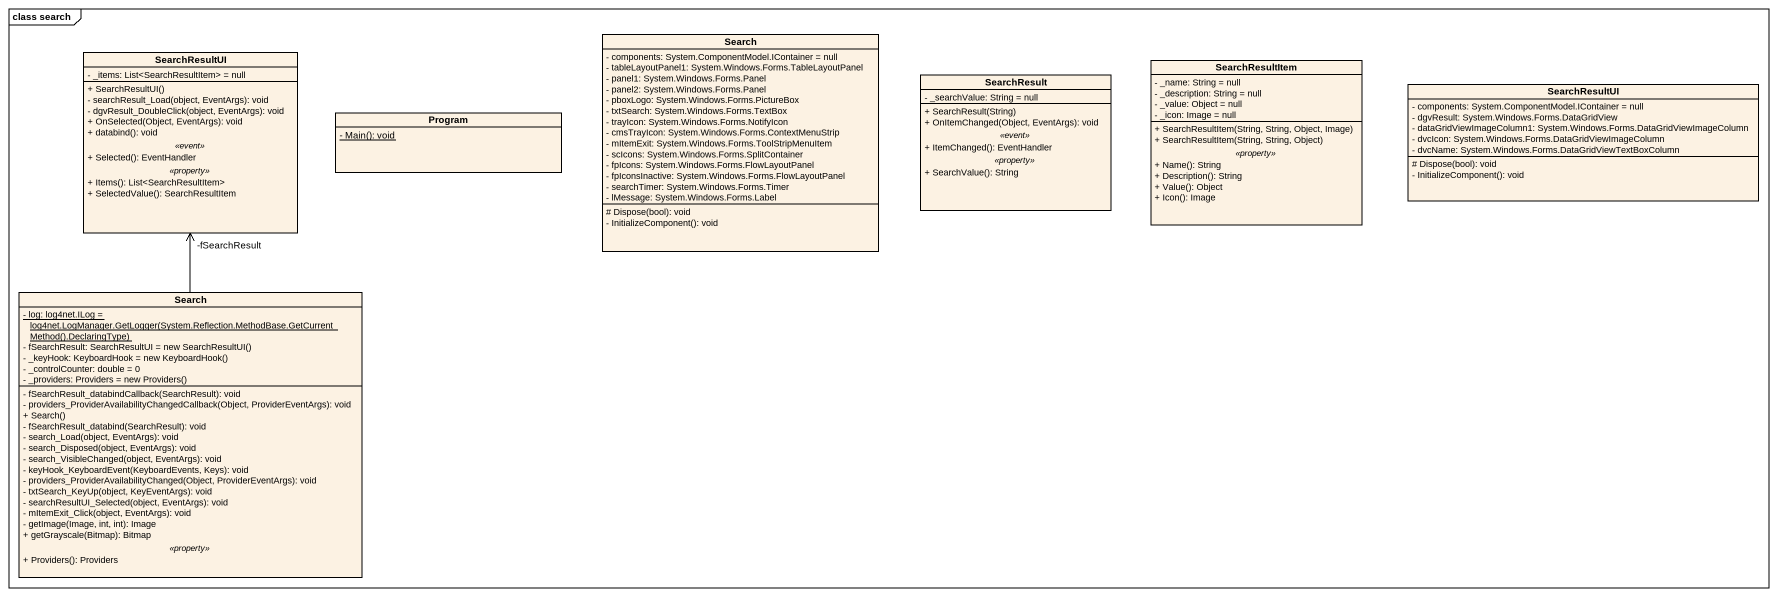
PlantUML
@startuml
mainframe class search
hide circle
hide empty members
skinparam classAttributeIconSize 0
class SearchResultUI {
  - _items: List<SearchResultItem> = null
  --
  + SearchResultUI()
  - searchResult_Load(object, EventArgs): void
  - dgvResult_DoubleClick(object, EventArgs): void
  + OnSelected(Object, EventArgs): void
  + databind(): void
  .. <<event>> ..
  + Selected(): EventHandler
  .. <<property>> ..
  + Items(): List<SearchResultItem>
  + SelectedValue(): SearchResultItem
}
class Search {
  - components: System.ComponentModel.IContainer = null
  - tableLayoutPanel1: System.Windows.Forms.TableLayoutPanel
  - panel1: System.Windows.Forms.Panel
  - panel2: System.Windows.Forms.Panel
  - pboxLogo: System.Windows.Forms.PictureBox
  - txtSearch: System.Windows.Forms.TextBox
  - trayIcon: System.Windows.Forms.NotifyIcon
  - cmsTrayIcon: System.Windows.Forms.ContextMenuStrip
  - mItemExit: System.Windows.Forms.ToolStripMenuItem
  - scIcons: System.Windows.Forms.SplitContainer
  - fpIcons: System.Windows.Forms.FlowLayoutPanel
  - fpIconsInactive: System.Windows.Forms.FlowLayoutPanel
  - searchTimer: System.Windows.Forms.Timer
  - lMessage: System.Windows.Forms.Label
  # Dispose(bool): void
  - InitializeComponent(): void
}
class SearchResultItem {
  - _name: String = null
  - _description: String = null
  - _value: Object = null
  - _icon: Image = null
  --
  + SearchResultItem(String, String, Object, Image)
  + SearchResultItem(String, String, Object)
  .. <<property>> ..
  + Name(): String
  + Description(): String
  + Value(): Object
  + Icon(): Image
}
class SearchResult {
  - _searchValue: String = null
  --
  + SearchResult(String)
  + OnItemChanged(Object, EventArgs): void
  .. <<event>> ..
  + ItemChanged(): EventHandler
  .. <<property>> ..
  + SearchValue(): String
}
class "SearchResultUI" as SearchResultUI_2 {
  - components: System.ComponentModel.IContainer = null
  - dgvResult: System.Windows.Forms.DataGridView
  - dataGridViewImageColumn1: System.Windows.Forms.DataGridViewImageColumn
  - dvcIcon: System.Windows.Forms.DataGridViewImageColumn
  - dvcName: System.Windows.Forms.DataGridViewTextBoxColumn
  # Dispose(bool): void
  - InitializeComponent(): void
}
class Program {
  {static} - Main(): void
}
class "Search" as Search_2 {
  {static} {field} - log: log4net.ILog = log4net.LogManager.GetLogger(System.Reflection.MethodBase.GetCurrentMethod().DeclaringType)
  {field} - fSearchResult: SearchResultUI = new SearchResultUI()
  {field} - _keyHook: KeyboardHook = new KeyboardHook()
  - _controlCounter: double = 0
  {field} - _providers: Providers = new Providers()
  --
  - fSearchResult_databindCallback(SearchResult): void
  - providers_ProviderAvailabilityChangedCallback(Object, ProviderEventArgs): void
  + Search()
  - fSearchResult_databind(SearchResult): void
  - search_Load(object, EventArgs): void
  - search_Disposed(object, EventArgs): void
  - search_VisibleChanged(object, EventArgs): void
  - keyHook_KeyboardEvent(KeyboardEvents, Keys): void
  - providers_ProviderAvailabilityChanged(Object, ProviderEventArgs): void
  - txtSearch_KeyUp(object, KeyEventArgs): void
  - searchResultUI_Selected(object, EventArgs): void
  - mItemExit_Click(object, EventArgs): void
  - getImage(Image, int, int): Image
  + getGrayscale(Bitmap): Bitmap
  .. <<property>> ..
  + Providers(): Providers
}
Search_2 -up-> "-fSearchResult" SearchResultUI
@enduml
